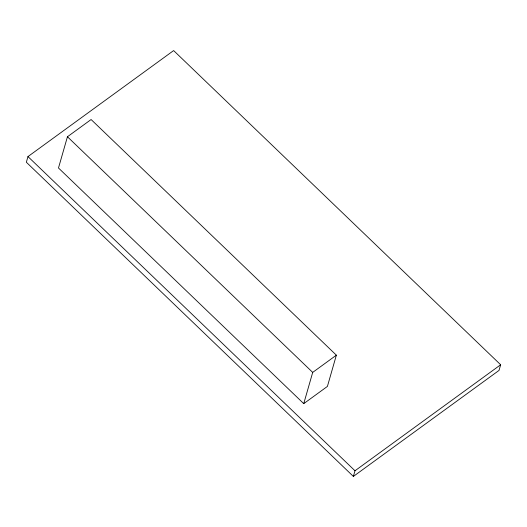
<?xml version="1.0" encoding="UTF-8"?>
<svg xmlns="http://www.w3.org/2000/svg" width="527" height="527" viewBox="0 0 527 527"><rect width="100%" height="100%" fill="white"/><g stroke="black" fill="none" stroke-linecap="round" stroke-linejoin="round"><path stroke-width="0.79" d="M27.971 156.585L26.35 162.244L353.367 476.428L499.029 370.415L500.65 364.756L173.633 50.572L27.971 156.585L354.987 470.776L353.367 476.428M67.443 136.756L58.484 167.994L303.743 403.636L327.412 386.41L336.364 355.172L91.105 119.53L67.443 136.756L312.702 372.398L303.743 403.636M312.702 372.398L336.364 355.172M354.987 470.776L500.65 364.756"/></g></svg>
